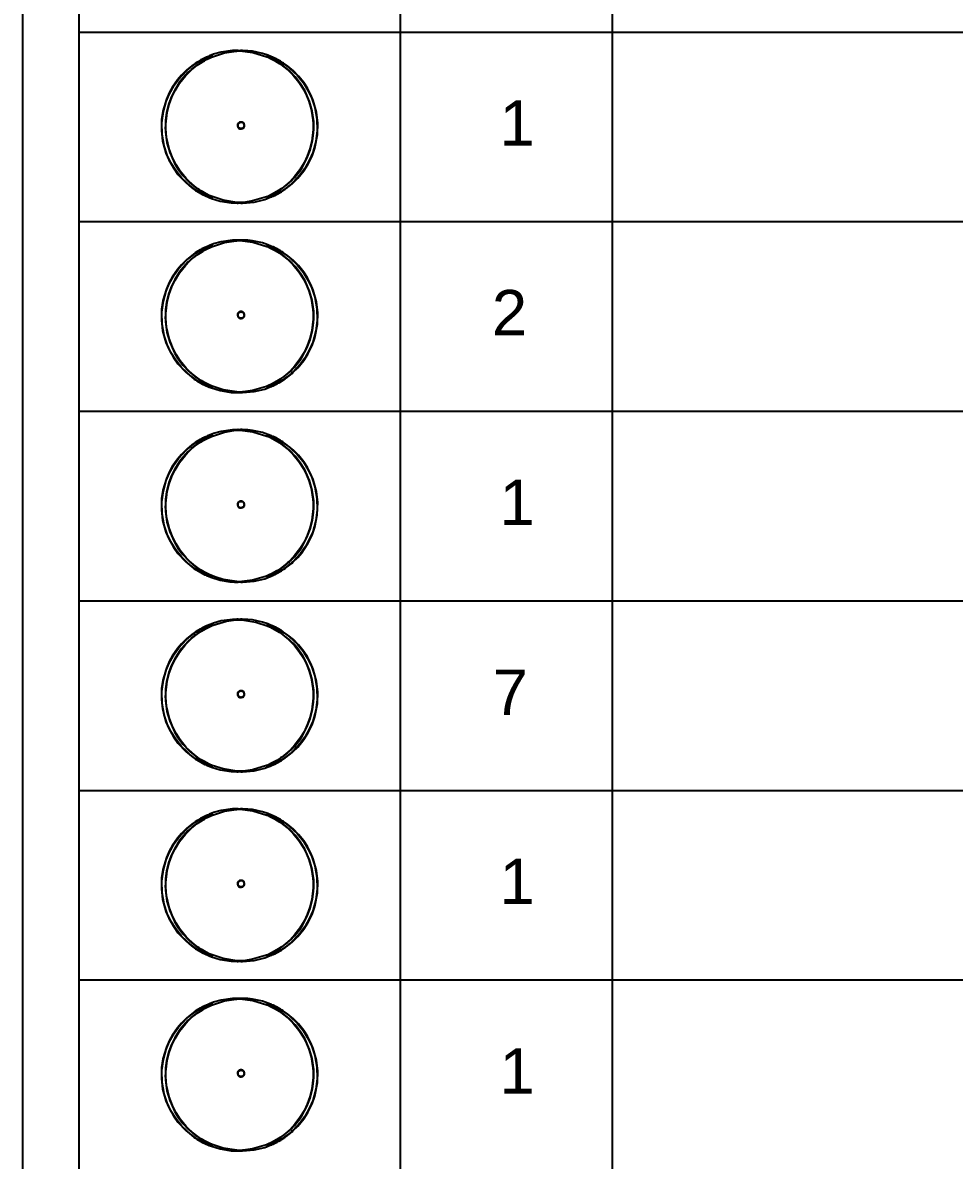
# Model space of a CAD drawing. Header units: millimetres. Extents: x 0 to 135, y -17 to 120.
# Drawn here: x 0 to 7.56, y 34.31 to 43.53 of the extents above; entities that cross this region are included whole.
import ezdxf

# ---------------------------------------------------------------- set-up
doc = ezdxf.new("R2010")
doc.units = ezdxf.units.MM
doc.layers.add('Plan View', color=7, linetype='Continuous')
doc.layers.add('Plant Legend', color=7, linetype='Continuous')
picture_1 = doc.add_image_def('image1.jpg', size_in_pixel=(8192, 8192))

# ---------------------------------------------------------------- blocks, each defined once
blk = doc.blocks.new('1')
at = {"flags": 1}
for tag in ['Export Name', 'Export Layer']:
    blk.add_attdef(tag, (0, 0), '', height=0.0254, dxfattribs=at)
at = {"layer": 'Plan View'}
image = blk.add_image(picture_1, insert=(0, 0), size_in_units=(120, 120), dxfattribs=dict(at, fade=50))
image.dxf.flags = 7
blk = doc.blocks.new('422')
at = {"layer": 'Plant Legend'}
for points in [[(0.4583, 119.2984), (21.053, 119.2984), (21.053, 6.5593), (0.4583, 6.5593)], [(1.7394, 42.0727), (1.7485, 42.0728), (1.7578, 42.0747), (1.7632, 42.0747), (1.7725, 42.0726), (1.7819, 42.0727), (1.8782, 42.0808), (1.9624, 42.1011), (1.9825, 42.1088), (2.0066, 42.119), (2.0189, 42.1235), (2.028, 42.1279), (2.0308, 42.1289), (2.044, 42.1344), (2.0644, 42.1449), (2.0748, 42.151), (2.0762, 42.1516), (2.0925, 42.1609), (2.0975, 42.1645), (2.1176, 42.177), (2.1243, 42.1817), (2.1297, 42.185), (2.1376, 42.191), (2.1844, 42.2282), (2.1911, 42.2349), (2.2303, 42.2733), (2.2795, 42.3335), (2.3128, 42.3857), (2.3463, 42.4538), (2.369, 42.5181), (2.3903, 42.6277), (2.3929, 42.7213), (2.3823, 42.8082), (2.3556, 42.9046), (2.3369, 42.95), (2.3088, 43.0036), (2.2794, 43.049), (2.2363, 43.1024), (2.1951, 43.1443), (2.151, 43.1814), (2.1162, 43.206), (2.1095, 43.2109), (2.0987, 43.2174), (2.0908, 43.222), (2.0855, 43.2255), (2.0587, 43.2402), (2.0547, 43.2421), (2.0373, 43.251), (2.0306, 43.2536), (2.0253, 43.2554), (2.0186, 43.2589), (1.9865, 43.2716), (1.9451, 43.2865), (1.8621, 43.3041), (1.8247, 43.308), (1.7819, 43.3088), (1.7766, 43.3098), (1.7699, 43.3097), (1.7605, 43.3077), (1.7538, 43.3077), (1.7445, 43.3098), (1.7351, 43.3096), (1.7017, 43.3086), (1.6094, 43.2958), (1.5479, 43.2789), (1.5154, 43.2656), (1.5144, 43.265), (1.4983, 43.2589), (1.4917, 43.2555), (1.4524, 43.2375), (1.4449, 43.2328), (1.4206, 43.2188), (1.3994, 43.2053), (1.3713, 43.1854), (1.3312, 43.1528), (1.3259, 43.1474), (1.2868, 43.1091), (1.2547, 43.0717), (1.2122, 43.0102), (1.1904, 42.9714), (1.1651, 42.9139), (1.1368, 42.8189), (1.1265, 42.7507), (1.1242, 42.6598), (1.1347, 42.5742), (1.1614, 42.4778), (1.1841, 42.4243), (1.2216, 42.3572), (1.259, 42.3052), (1.3219, 42.2381), (1.3676, 42.1997), (1.3915, 42.1823), (1.4021, 42.1753), (1.4115, 42.1689), (1.4583, 42.1421), (1.477, 42.1327), (1.4863, 42.1288), (1.4917, 42.127), (1.4944, 42.1257), (1.4957, 42.1248), (1.5118, 42.118), (1.5305, 42.1107), (1.6, 42.0885), (1.6896, 42.0744), (1.7351, 42.0735)], [(1.5278, 42.1164), (1.5091, 42.1226), (1.4917, 42.1294), (1.4716, 42.1398), (1.4609, 42.1442), (1.4502, 42.1503), (1.4235, 42.1656), (1.3981, 42.1816), (1.3553, 42.2135), (1.3298, 42.2358), (1.2882, 42.2773), (1.241, 42.3361), (1.2022, 42.399), (1.1726, 42.4618), (1.1483, 42.5354), (1.1316, 42.6277), (1.1291, 42.724), (1.1409, 42.8149), (1.1634, 42.8965), (1.1874, 42.954), (1.23, 43.0302), (1.2633, 43.0757), (1.3285, 43.146), (1.3486, 43.1631), (1.3847, 43.1911), (1.4021, 43.2033), (1.4369, 43.2247), (1.4436, 43.2282), (1.4917, 43.2526), (1.4984, 43.2551), (1.5091, 43.2599), (1.5158, 43.2622), (1.5305, 43.2665), (1.5332, 43.2665), (1.5345, 43.2661), (1.5352, 43.2656), (1.5345, 43.2641), (1.5332, 43.2626), (1.5158, 43.253), (1.4777, 43.2335), (1.4528, 43.2188), (1.4395, 43.2102), (1.3967, 43.18), (1.37, 43.1583), (1.366, 43.1542), (1.3566, 43.1465), (1.3513, 43.141), (1.3419, 43.1331), (1.2831, 43.0663), (1.2683, 43.0463), (1.2323, 42.9887), (1.2067, 42.9366), (1.1854, 42.8803), (1.1667, 42.8055), (1.1584, 42.7454), (1.1567, 42.7093), (1.1561, 42.6772), (1.157, 42.6665), (1.1574, 42.6491), (1.1698, 42.5608), (1.1923, 42.4819), (1.2309, 42.3961), (1.259, 42.3494), (1.2991, 42.296), (1.3433, 42.2479), (1.3554, 42.2372), (1.3981, 42.2009), (1.4262, 42.1809), (1.4329, 42.1767), (1.4463, 42.1676), (1.4704, 42.1529), (1.481, 42.1472), (1.5318, 42.1207), (1.5333, 42.1195), (1.5344, 42.1182), (1.5345, 42.1166), (1.5332, 42.1159), (1.5291, 42.1161)], [(1.7578, 42.0765), (1.7351, 42.0777), (1.6267, 42.0954), (1.5372, 42.1243), (1.5131, 42.1346), (1.4743, 42.1547), (1.4476, 42.1707), (1.4302, 42.1818), (1.4207, 42.189), (1.374, 42.2254), (1.3647, 42.2332), (1.3564, 42.2412), (1.3526, 42.2441), (1.3267, 42.2706), (1.2773, 42.3308), (1.2437, 42.3829), (1.2143, 42.4405), (1.1872, 42.5127), (1.167, 42.6036), (1.1607, 42.6745), (1.1608, 42.7133), (1.1716, 42.8069), (1.1876, 42.8711), (1.2089, 42.9299), (1.2355, 42.9847), (1.2716, 43.0436), (1.3196, 43.1038), (1.3526, 43.1379), (1.37, 43.1539), (1.3994, 43.1778), (1.4155, 43.19), (1.4409, 43.2075), (1.4623, 43.221), (1.4732, 43.2268), (1.489, 43.2356), (1.5305, 43.2555), (1.6375, 43.2894), (1.711, 43.3017), (1.7605, 43.3057), (1.8648, 43.2926), (1.9798, 43.258), (1.9892, 43.2544), (2.0039, 43.2476), (2.0427, 43.2276), (2.0841, 43.2023), (2.0922, 43.196), (2.143, 43.157), (2.1523, 43.1491), (2.1605, 43.1412), (2.1644, 43.1382), (2.1903, 43.1118), (2.2048, 43.0957), (2.2397, 43.0516), (2.2785, 42.9901), (2.3016, 42.9446), (2.3205, 42.8978), (2.3392, 42.835), (2.3538, 42.7467), (2.3556, 42.7158), (2.3562, 42.6691), (2.3454, 42.5755), (2.3295, 42.5113), (2.3081, 42.4525), (2.2816, 42.3977), (2.2482, 42.3428), (2.2081, 42.2907), (2.1654, 42.2452), (2.1548, 42.2358), (2.1496, 42.2305), (2.1176, 42.2046), (2.1002, 42.1914), (2.0907, 42.185), (2.0868, 42.1819), (2.06, 42.165), (2.0173, 42.1414), (1.9865, 42.1268), (1.9758, 42.1226), (1.8635, 42.0894), (1.806, 42.0806)], [(1.9825, 42.1163), (1.982, 42.1168), (1.9825, 42.1183), (1.9879, 42.1224), (1.9959, 42.1264), (2.0012, 42.1294), (2.0416, 42.1502), (2.0587, 42.1604), (2.0643, 42.1636), (2.0694, 42.167), (2.1176, 42.2), (2.1243, 42.2055), (2.147, 42.224), (2.151, 42.2281), (2.1577, 42.2332), (2.1671, 42.2425), (2.1738, 42.2479), (2.2032, 42.2789), (2.246, 42.3321), (2.266, 42.3616), (2.3051, 42.4338), (2.3316, 42.502), (2.3504, 42.5769), (2.3587, 42.6384), (2.3605, 42.6745), (2.3609, 42.7052), (2.3596, 42.7333), (2.3472, 42.8216), (2.3262, 42.8967), (2.2874, 42.9839), (2.254, 43.0385), (2.2098, 43.0957), (2.1722, 43.1359), (2.1629, 43.1439), (2.1575, 43.1492), (2.1508, 43.1546), (2.1029, 43.1934), (2.0748, 43.2122), (2.0466, 43.2295), (2.032, 43.2376), (1.9865, 43.2607), (1.9837, 43.2629), (1.9826, 43.2643), (1.9825, 43.2657), (1.9838, 43.2664), (1.9865, 43.2665), (1.9905, 43.2655), (2.0146, 43.257), (2.0253, 43.253), (2.028, 43.2515), (2.0388, 43.2455), (2.0534, 43.2394), (2.0641, 43.2335), (2.0721, 43.2291), (2.0761, 43.2268), (2.0908, 43.2185), (2.1189, 43.2008), (2.163, 43.1676), (2.2276, 43.1064), (2.2731, 43.0503), (2.3162, 42.9807), (2.3444, 42.9206), (2.3687, 42.847), (2.3854, 42.7547), (2.388, 42.6598), (2.3773, 42.5728), (2.3522, 42.4819), (2.3243, 42.4177), (2.2936, 42.3629), (2.287, 42.3522), (2.2538, 42.3067), (2.1885, 42.2363), (2.1826, 42.2318), (2.1764, 42.2258), (2.1323, 42.1912), (2.1069, 42.1737), (2.0962, 42.167), (2.0775, 42.1561), (2.0681, 42.1509), (2.024, 42.1292), (2.0052, 42.1213), (1.9879, 42.1161), (1.9852, 42.1158), (1.9838, 42.1159)], [(1.7665, 42.6745), (1.7732, 42.6745), (1.7839, 42.6772), (1.7886, 42.6803), (1.7926, 42.6838), (1.7958, 42.6879), (1.7982, 42.6932), (1.7994, 42.6986), (1.7992, 42.7066), (1.7972, 42.7133), (1.795, 42.7173), (1.7926, 42.7202), (1.7885, 42.724), (1.7846, 42.7267), (1.7806, 42.7283), (1.7752, 42.7294), (1.7652, 42.7293), (1.7592, 42.7277), (1.7565, 42.7266), (1.7485, 42.7206), (1.7458, 42.7172), (1.7431, 42.7119), (1.7418, 42.7066), (1.7415, 42.6999), (1.7423, 42.6945), (1.7432, 42.6919), (1.7445, 42.689), (1.7471, 42.6851), (1.7511, 42.6811), (1.7566, 42.6772), (1.7605, 42.6756), (1.7645, 42.6746)], [(1.7645, 42.677), (1.7592, 42.6794), (1.7538, 42.6831), (1.751, 42.6865), (1.7478, 42.6932), (1.7466, 42.6986), (1.7466, 42.7052), (1.7478, 42.7106), (1.7502, 42.7159), (1.7529, 42.72), (1.7565, 42.7232), (1.7618, 42.7262), (1.7645, 42.7273), (1.7739, 42.7278), (1.7766, 42.7272), (1.7792, 42.726), (1.7864, 42.7213), (1.7889, 42.7186), (1.7922, 42.7133), (1.794, 42.7079), (1.7946, 42.7012), (1.7935, 42.6945), (1.7921, 42.6905), (1.7886, 42.6846), (1.7859, 42.682), (1.7792, 42.6776), (1.7776, 42.6772), (1.7766, 42.6767), (1.7699, 42.676), (1.7659, 42.6765)], [(1.7394, 40.5352), (1.7485, 40.5353), (1.7578, 40.5372), (1.7632, 40.5372), (1.7725, 40.5351), (1.7819, 40.5352), (1.8782, 40.5433), (1.9624, 40.5636), (1.9825, 40.5714), (2.0066, 40.5815), (2.0189, 40.586), (2.028, 40.5904), (2.0308, 40.5914), (2.044, 40.5969), (2.0644, 40.6074), (2.0748, 40.6135), (2.0762, 40.6141), (2.0925, 40.6235), (2.0975, 40.627), (2.1176, 40.6395), (2.1243, 40.6442), (2.1297, 40.6475), (2.1376, 40.6535), (2.1844, 40.6907), (2.1911, 40.6974), (2.2303, 40.7358), (2.2795, 40.796), (2.3128, 40.8482), (2.3463, 40.9163), (2.369, 40.9806), (2.3903, 41.0902), (2.3929, 41.1838), (2.3823, 41.2707), (2.3556, 41.3671), (2.3369, 41.4125), (2.3088, 41.4661), (2.2794, 41.5115), (2.2363, 41.5649), (2.1951, 41.6068), (2.151, 41.6439), (2.1162, 41.6685), (2.1095, 41.6734), (2.0987, 41.6799), (2.0908, 41.6845), (2.0855, 41.688), (2.0587, 41.7027), (2.0547, 41.7046), (2.0373, 41.7135), (2.0306, 41.7161), (2.0253, 41.7179), (2.0186, 41.7214), (1.9865, 41.7341), (1.9451, 41.749), (1.8621, 41.7666), (1.8247, 41.7705), (1.7819, 41.7713), (1.7766, 41.7723), (1.7699, 41.7722), (1.7605, 41.7702), (1.7538, 41.7702), (1.7445, 41.7723), (1.7351, 41.7721), (1.7017, 41.7711), (1.6094, 41.7583), (1.5479, 41.7414), (1.5154, 41.7281), (1.5144, 41.7275), (1.4983, 41.7214), (1.4917, 41.718), (1.4524, 41.7), (1.4449, 41.6953), (1.4206, 41.6813), (1.3994, 41.6678), (1.3713, 41.6479), (1.3312, 41.6153), (1.3259, 41.6099), (1.2868, 41.5716), (1.2547, 41.5342), (1.2122, 41.4727), (1.1904, 41.4339), (1.1651, 41.3764), (1.1368, 41.2814), (1.1265, 41.2132), (1.1242, 41.1223), (1.1347, 41.0367), (1.1614, 40.9403), (1.1841, 40.8867), (1.2216, 40.8197), (1.259, 40.7677), (1.3219, 40.7006), (1.3676, 40.6622), (1.3915, 40.6448), (1.4021, 40.6378), (1.4115, 40.6314), (1.4583, 40.6046), (1.477, 40.5952), (1.4863, 40.5913), (1.4917, 40.5895), (1.4944, 40.5882), (1.4957, 40.5873), (1.5118, 40.5805), (1.5305, 40.5732), (1.6, 40.551), (1.6896, 40.5369), (1.7351, 40.536)], [(1.5278, 40.5789), (1.5091, 40.5851), (1.4917, 40.5919), (1.4716, 40.6023), (1.4609, 40.6067), (1.4502, 40.6128), (1.4235, 40.6281), (1.3981, 40.6441), (1.3553, 40.676), (1.3298, 40.6983), (1.2882, 40.7398), (1.241, 40.7986), (1.2022, 40.8615), (1.1726, 40.9244), (1.1483, 40.9979), (1.1316, 41.0902), (1.1291, 41.1865), (1.1409, 41.2774), (1.1634, 41.359), (1.1874, 41.4165), (1.23, 41.4927), (1.2633, 41.5382), (1.3285, 41.6085), (1.3486, 41.6256), (1.3847, 41.6536), (1.4021, 41.6658), (1.4369, 41.6872), (1.4436, 41.6907), (1.4917, 41.7151), (1.4984, 41.7176), (1.5091, 41.7224), (1.5158, 41.7247), (1.5305, 41.729), (1.5332, 41.729), (1.5345, 41.7286), (1.5352, 41.7281), (1.5345, 41.7266), (1.5332, 41.7251), (1.5158, 41.7155), (1.4777, 41.696), (1.4528, 41.6813), (1.4395, 41.6727), (1.3967, 41.6425), (1.37, 41.6208), (1.366, 41.6167), (1.3566, 41.609), (1.3513, 41.6035), (1.3419, 41.5956), (1.2831, 41.5288), (1.2683, 41.5088), (1.2323, 41.4512), (1.2067, 41.3991), (1.1854, 41.3428), (1.1667, 41.268), (1.1584, 41.2079), (1.1567, 41.1718), (1.1561, 41.1397), (1.157, 41.129), (1.1574, 41.1116), (1.1698, 41.0233), (1.1923, 40.9444), (1.2309, 40.8586), (1.259, 40.8119), (1.2991, 40.7585), (1.3433, 40.7104), (1.3554, 40.6997), (1.3981, 40.6634), (1.4262, 40.6434), (1.4329, 40.6392), (1.4463, 40.6301), (1.4704, 40.6154), (1.481, 40.6097), (1.5318, 40.5832), (1.5333, 40.582), (1.5344, 40.5807), (1.5345, 40.5792), (1.5332, 40.5784), (1.5291, 40.5786)], [(1.7578, 40.539), (1.7351, 40.5402), (1.6267, 40.5579), (1.5372, 40.5868), (1.5131, 40.5971), (1.4743, 40.6172), (1.4476, 40.6332), (1.4302, 40.6443), (1.4207, 40.6515), (1.374, 40.6879), (1.3647, 40.6957), (1.3564, 40.7037), (1.3526, 40.7066), (1.3267, 40.7331), (1.2773, 40.7933), (1.2437, 40.8454), (1.2143, 40.903), (1.1872, 40.9752), (1.167, 41.0661), (1.1607, 41.137), (1.1608, 41.1758), (1.1716, 41.2694), (1.1876, 41.3336), (1.2089, 41.3924), (1.2355, 41.4473), (1.2716, 41.5061), (1.3196, 41.5663), (1.3526, 41.6004), (1.37, 41.6164), (1.3994, 41.6403), (1.4155, 41.6525), (1.4409, 41.67), (1.4623, 41.6835), (1.4732, 41.6893), (1.489, 41.6981), (1.5305, 41.718), (1.6375, 41.7519), (1.711, 41.7642), (1.7605, 41.7682), (1.8648, 41.7551), (1.9798, 41.7205), (1.9892, 41.7169), (2.0039, 41.7101), (2.0427, 41.6901), (2.0841, 41.6648), (2.0922, 41.6586), (2.143, 41.6195), (2.1523, 41.6116), (2.1605, 41.6037), (2.1644, 41.6007), (2.1903, 41.5743), (2.2048, 41.5583), (2.2397, 41.5141), (2.2785, 41.4526), (2.3016, 41.4071), (2.3205, 41.3603), (2.3392, 41.2975), (2.3538, 41.2092), (2.3556, 41.1783), (2.3562, 41.1316), (2.3454, 41.038), (2.3295, 40.9738), (2.3081, 40.915), (2.2816, 40.8602), (2.2482, 40.8053), (2.2081, 40.7532), (2.1654, 40.7077), (2.1548, 40.6983), (2.1496, 40.693), (2.1176, 40.6671), (2.1002, 40.6539), (2.0907, 40.6475), (2.0868, 40.6444), (2.06, 40.6275), (2.0173, 40.6039), (1.9865, 40.5893), (1.9758, 40.5851), (1.8635, 40.5519), (1.806, 40.5431)], [(1.9825, 40.5788), (1.982, 40.5793), (1.9825, 40.5808), (1.9879, 40.5849), (1.9959, 40.5889), (2.0012, 40.5919), (2.0416, 40.6128), (2.0587, 40.6229), (2.0643, 40.6261), (2.0694, 40.6295), (2.1176, 40.6625), (2.1243, 40.668), (2.147, 40.6865), (2.151, 40.6906), (2.1577, 40.6957), (2.1671, 40.705), (2.1738, 40.7104), (2.2032, 40.7414), (2.246, 40.7946), (2.266, 40.8241), (2.3051, 40.8963), (2.3316, 40.9645), (2.3504, 41.0394), (2.3587, 41.1009), (2.3605, 41.137), (2.3609, 41.1677), (2.3596, 41.1958), (2.3472, 41.2841), (2.3262, 41.3592), (2.2874, 41.4464), (2.254, 41.501), (2.2098, 41.5583), (2.1722, 41.5984), (2.1629, 41.6064), (2.1575, 41.6117), (2.1508, 41.6171), (2.1029, 41.6559), (2.0748, 41.6747), (2.0466, 41.692), (2.032, 41.7001), (1.9865, 41.7232), (1.9837, 41.7254), (1.9826, 41.7268), (1.9825, 41.7282), (1.9838, 41.7289), (1.9865, 41.729), (1.9905, 41.728), (2.0146, 41.7195), (2.0253, 41.7155), (2.028, 41.7141), (2.0388, 41.708), (2.0534, 41.7019), (2.0641, 41.696), (2.0721, 41.6916), (2.0761, 41.6893), (2.0908, 41.681), (2.1189, 41.6633), (2.163, 41.6301), (2.2276, 41.5689), (2.2731, 41.5128), (2.3162, 41.4432), (2.3444, 41.3831), (2.3687, 41.3095), (2.3854, 41.2172), (2.388, 41.1223), (2.3773, 41.0354), (2.3522, 40.9444), (2.3243, 40.8802), (2.2936, 40.8254), (2.287, 40.8147), (2.2538, 40.7692), (2.1885, 40.6988), (2.1826, 40.6943), (2.1764, 40.6883), (2.1323, 40.6537), (2.1069, 40.6362), (2.0962, 40.6295), (2.0775, 40.6186), (2.0681, 40.6134), (2.024, 40.5917), (2.0052, 40.5839), (1.9879, 40.5786), (1.9852, 40.5783), (1.9838, 40.5784)], [(1.7665, 41.137), (1.7732, 41.137), (1.7839, 41.1397), (1.7886, 41.1428), (1.7926, 41.1463), (1.7958, 41.1504), (1.7982, 41.1557), (1.7994, 41.1611), (1.7992, 41.1691), (1.7972, 41.1758), (1.795, 41.1798), (1.7926, 41.1827), (1.7885, 41.1865), (1.7846, 41.1892), (1.7806, 41.1908), (1.7752, 41.1919), (1.7652, 41.1918), (1.7592, 41.1902), (1.7565, 41.1891), (1.7485, 41.1831), (1.7458, 41.1797), (1.7431, 41.1744), (1.7418, 41.1691), (1.7415, 41.1624), (1.7423, 41.157), (1.7432, 41.1544), (1.7445, 41.1515), (1.7471, 41.1476), (1.7511, 41.1436), (1.7566, 41.1397), (1.7605, 41.1381), (1.7645, 41.1371)], [(1.7645, 41.1395), (1.7592, 41.1419), (1.7538, 41.1456), (1.751, 41.149), (1.7478, 41.1557), (1.7466, 41.1611), (1.7466, 41.1677), (1.7478, 41.1731), (1.7502, 41.1784), (1.7529, 41.1825), (1.7565, 41.1857), (1.7618, 41.1887), (1.7645, 41.1898), (1.7739, 41.1903), (1.7766, 41.1897), (1.7792, 41.1885), (1.7864, 41.1838), (1.7889, 41.1811), (1.7922, 41.1758), (1.794, 41.1704), (1.7946, 41.1637), (1.7935, 41.157), (1.7921, 41.153), (1.7886, 41.1471), (1.7859, 41.1445), (1.7792, 41.1401), (1.7776, 41.1397), (1.7766, 41.1392), (1.7699, 41.1385), (1.7659, 41.139)], [(1.7394, 38.9977), (1.7485, 38.9978), (1.7578, 38.9997), (1.7632, 38.9996), (1.7725, 38.9976), (1.7819, 38.9977), (1.8782, 39.0058), (1.9624, 39.0261), (1.9825, 39.0339), (2.0066, 39.044), (2.0083, 39.0445), (2.0189, 39.0485), (2.028, 39.0529), (2.0308, 39.0539), (2.044, 39.0594), (2.0644, 39.0699), (2.0925, 39.086), (2.0975, 39.0895), (2.1176, 39.102), (2.1243, 39.1067), (2.1297, 39.11), (2.1376, 39.116), (2.1844, 39.1532), (2.1911, 39.1599), (2.2303, 39.1983), (2.2634, 39.2371), (2.3128, 39.3107), (2.3463, 39.3788), (2.369, 39.4431), (2.3892, 39.5433), (2.3929, 39.6463), (2.3823, 39.7332), (2.3556, 39.8296), (2.3315, 39.8858), (2.3088, 39.9286), (2.2794, 39.974), (2.2363, 40.0274), (2.1951, 40.0693), (2.135, 40.1184), (2.1162, 40.131), (2.1095, 40.1359), (2.0987, 40.1424), (2.0908, 40.147), (2.0855, 40.1505), (2.0587, 40.1652), (2.0547, 40.1671), (2.0373, 40.176), (2.0306, 40.1786), (2.0253, 40.1804), (2.0186, 40.1839), (1.9865, 40.1966), (1.9451, 40.2115), (1.8621, 40.2291), (1.8247, 40.233), (1.7819, 40.2338), (1.7766, 40.2348), (1.7699, 40.2347), (1.7605, 40.2327), (1.7538, 40.2327), (1.7445, 40.2348), (1.7351, 40.2346), (1.7017, 40.2336), (1.6094, 40.2208), (1.5479, 40.2039), (1.5154, 40.1906), (1.5144, 40.19), (1.4983, 40.1839), (1.4917, 40.1805), (1.4524, 40.1625), (1.4449, 40.1578), (1.4206, 40.1438), (1.3994, 40.1303), (1.3713, 40.1104), (1.3312, 40.0778), (1.3259, 40.0724), (1.2868, 40.0341), (1.2547, 39.9967), (1.2122, 39.9352), (1.1904, 39.8964), (1.1651, 39.8389), (1.1368, 39.7439), (1.1265, 39.6757), (1.1242, 39.5848), (1.1347, 39.4992), (1.1614, 39.4028), (1.1841, 39.3493), (1.2216, 39.2822), (1.259, 39.2302), (1.3219, 39.1631), (1.3874, 39.11), (1.4021, 39.1003), (1.4115, 39.0939), (1.4583, 39.0671), (1.477, 39.0577), (1.4863, 39.0538), (1.4917, 39.052), (1.4984, 39.0485), (1.5332, 39.0345), (1.6, 39.0135), (1.6789, 39.0005), (1.7164, 38.9983), (1.7351, 38.9985)], [(1.7578, 39.0015), (1.7351, 39.0027), (1.6267, 39.0204), (1.5653, 39.0393), (1.5184, 39.057), (1.4917, 39.0703), (1.4902, 39.0712), (1.4743, 39.0797), (1.4476, 39.0957), (1.4275, 39.109), (1.4207, 39.114), (1.3885, 39.1381), (1.366, 39.157), (1.3564, 39.1662), (1.3526, 39.1691), (1.3267, 39.1956), (1.2773, 39.2558), (1.2437, 39.3079), (1.2143, 39.3655), (1.1872, 39.4377), (1.167, 39.5286), (1.1607, 39.5995), (1.1608, 39.6383), (1.1716, 39.7319), (1.1876, 39.7961), (1.2089, 39.8549), (1.2355, 39.9098), (1.2716, 39.9686), (1.3196, 40.0288), (1.3526, 40.0629), (1.37, 40.0789), (1.3994, 40.1028), (1.4155, 40.115), (1.4409, 40.1325), (1.4623, 40.146), (1.4732, 40.1518), (1.489, 40.1606), (1.5305, 40.1805), (1.6375, 40.2144), (1.711, 40.2267), (1.7605, 40.2307), (1.8648, 40.2176), (1.9798, 40.183), (1.9892, 40.1794), (2.0039, 40.1726), (2.0427, 40.1526), (2.0841, 40.1273), (2.0922, 40.1211), (2.143, 40.082), (2.1523, 40.0741), (2.1605, 40.0662), (2.1644, 40.0632), (2.1903, 40.0368), (2.2048, 40.0208), (2.2397, 39.9766), (2.2785, 39.9151), (2.3016, 39.8696), (2.3205, 39.8228), (2.3392, 39.76), (2.3538, 39.6717), (2.3556, 39.6408), (2.3562, 39.5941), (2.3454, 39.5005), (2.3295, 39.4363), (2.3081, 39.3775), (2.2816, 39.3227), (2.2482, 39.2678), (2.2081, 39.2157), (2.1654, 39.1702), (2.1561, 39.1622), (2.1496, 39.1555), (2.1443, 39.1515), (2.1176, 39.1296), (2.1002, 39.1164), (2.0907, 39.11), (2.0654, 39.0931), (2.06, 39.09), (2.0173, 39.0664), (1.9985, 39.057), (1.9758, 39.0476), (1.8635, 39.0145), (1.7779, 39.0027)], [(1.5278, 39.0415), (1.5091, 39.0476), (1.4917, 39.0544), (1.469, 39.0659), (1.4609, 39.0692), (1.4502, 39.0753), (1.4382, 39.082), (1.3981, 39.1066), (1.3553, 39.1385), (1.3298, 39.1608), (1.2883, 39.2023), (1.241, 39.2611), (1.2022, 39.324), (1.1726, 39.3869), (1.1483, 39.4604), (1.1316, 39.5527), (1.1291, 39.649), (1.1409, 39.7399), (1.1634, 39.8215), (1.1874, 39.879), (1.23, 39.9552), (1.2633, 40.0007), (1.3285, 40.071), (1.3486, 40.0881), (1.3847, 40.1161), (1.4021, 40.1283), (1.4369, 40.1497), (1.4436, 40.1532), (1.4917, 40.1776), (1.4984, 40.1801), (1.5091, 40.1849), (1.5158, 40.1873), (1.5305, 40.1915), (1.5332, 40.1915), (1.5345, 40.1911), (1.5352, 40.1906), (1.5345, 40.1891), (1.5332, 40.1876), (1.5158, 40.178), (1.4777, 40.1585), (1.4528, 40.1438), (1.4395, 40.1352), (1.3967, 40.105), (1.37, 40.0833), (1.366, 40.0792), (1.3566, 40.0715), (1.3513, 40.066), (1.3419, 40.0581), (1.2831, 39.9913), (1.2683, 39.9713), (1.2323, 39.9137), (1.2067, 39.8616), (1.1854, 39.8053), (1.1667, 39.7305), (1.1584, 39.6704), (1.1567, 39.6343), (1.1561, 39.6022), (1.157, 39.5915), (1.1574, 39.5741), (1.1698, 39.4858), (1.1923, 39.4069), (1.2309, 39.3211), (1.259, 39.2744), (1.2991, 39.221), (1.3433, 39.1729), (1.3554, 39.1622), (1.3981, 39.1259), (1.4222, 39.1084), (1.4329, 39.1017), (1.4463, 39.0926), (1.4516, 39.0895), (1.4704, 39.0779), (1.481, 39.0722), (1.5318, 39.0457), (1.5333, 39.0445), (1.5344, 39.0432), (1.5343, 39.0418), (1.5332, 39.0409), (1.5291, 39.0411)], [(1.9825, 39.0413), (1.982, 39.0418), (1.9825, 39.0433), (1.9879, 39.0474), (2.0012, 39.0544), (2.0416, 39.0753), (2.0587, 39.0854), (2.0643, 39.0886), (2.0694, 39.092), (2.0748, 39.0953), (2.1189, 39.1261), (2.1243, 39.1305), (2.147, 39.149), (2.151, 39.1531), (2.1577, 39.1582), (2.1671, 39.1675), (2.1738, 39.1729), (2.2032, 39.2039), (2.246, 39.2571), (2.266, 39.2866), (2.3051, 39.3588), (2.3316, 39.427), (2.3504, 39.5019), (2.3587, 39.5634), (2.3605, 39.5995), (2.3609, 39.6302), (2.3596, 39.6583), (2.3475, 39.7453), (2.3262, 39.8217), (2.2874, 39.9089), (2.254, 39.9635), (2.2098, 40.0208), (2.1722, 40.0609), (2.1629, 40.0689), (2.1575, 40.0742), (2.1508, 40.0796), (2.1029, 40.1184), (2.0748, 40.1372), (2.0466, 40.1545), (2.032, 40.1626), (1.9865, 40.1857), (1.9837, 40.1879), (1.9826, 40.1893), (1.9825, 40.1907), (1.9838, 40.1914), (1.9865, 40.1915), (1.9905, 40.1905), (2.0146, 40.182), (2.0253, 40.178), (2.028, 40.1766), (2.0388, 40.1705), (2.0534, 40.1644), (2.0641, 40.1585), (2.0721, 40.1541), (2.0761, 40.1518), (2.0908, 40.1435), (2.1216, 40.1237), (2.163, 40.0926), (2.2276, 40.0315), (2.2731, 39.9753), (2.3162, 39.9057), (2.3444, 39.8456), (2.3687, 39.772), (2.3854, 39.6797), (2.388, 39.5848), (2.3773, 39.4979), (2.3522, 39.4069), (2.3243, 39.3427), (2.2936, 39.2879), (2.2859, 39.2759), (2.2538, 39.2317), (2.1885, 39.1613), (2.1826, 39.1568), (2.1764, 39.1508), (2.1323, 39.1162), (2.1069, 39.0987), (2.0801, 39.0826), (2.0681, 39.0759), (2.024, 39.0542), (2.0052, 39.0464), (1.9879, 39.0411), (1.9852, 39.0408), (1.9838, 39.0409)], [(1.7665, 39.5995), (1.7732, 39.5995), (1.7839, 39.6022), (1.7886, 39.6053), (1.7926, 39.6089), (1.7958, 39.6129), (1.7982, 39.6182), (1.7994, 39.6236), (1.7992, 39.6316), (1.7972, 39.6383), (1.795, 39.6423), (1.7926, 39.6452), (1.7885, 39.649), (1.7846, 39.6517), (1.7806, 39.6533), (1.7752, 39.6544), (1.7652, 39.6543), (1.7592, 39.6527), (1.7565, 39.6516), (1.7485, 39.6456), (1.7458, 39.6422), (1.7431, 39.6369), (1.7418, 39.6316), (1.7415, 39.6249), (1.7423, 39.6195), (1.7432, 39.6169), (1.7445, 39.6141), (1.7471, 39.6101), (1.7511, 39.6061), (1.7566, 39.6022), (1.7605, 39.6006), (1.7632, 39.5999)], [(1.7645, 39.602), (1.7592, 39.6044), (1.7538, 39.6081), (1.751, 39.6115), (1.7478, 39.6182), (1.7466, 39.6236), (1.7466, 39.6302), (1.7478, 39.6356), (1.7502, 39.6409), (1.7529, 39.645), (1.7565, 39.6482), (1.7618, 39.6512), (1.7645, 39.6523), (1.7685, 39.6529), (1.7752, 39.6526), (1.7766, 39.6522), (1.7792, 39.651), (1.7864, 39.6463), (1.7889, 39.6436), (1.7922, 39.6383), (1.794, 39.6329), (1.7946, 39.6262), (1.7935, 39.6195), (1.7921, 39.6155), (1.7886, 39.6096), (1.7859, 39.607), (1.7792, 39.6026), (1.7776, 39.6022), (1.7766, 39.6017), (1.7712, 39.6011), (1.7672, 39.6012), (1.7659, 39.6015)], [(1.7394, 37.4602), (1.7485, 37.4603), (1.7578, 37.4622), (1.7632, 37.4622), (1.7725, 37.4601), (1.7819, 37.4602), (1.8782, 37.4683), (1.9624, 37.4886), (1.9825, 37.4964), (2.0066, 37.5065), (2.0189, 37.511), (2.028, 37.5154), (2.0308, 37.5164), (2.044, 37.5219), (2.0644, 37.5324), (2.0925, 37.5485), (2.0975, 37.552), (2.1176, 37.5645), (2.1243, 37.5692), (2.1297, 37.5725), (2.1376, 37.5785), (2.1844, 37.6157), (2.1911, 37.6224), (2.2303, 37.6608), (2.2795, 37.721), (2.3128, 37.7732), (2.3463, 37.8413), (2.369, 37.9056), (2.3903, 38.0152), (2.3929, 38.1088), (2.3823, 38.1957), (2.3556, 38.2921), (2.3369, 38.3375), (2.3088, 38.3911), (2.2794, 38.4365), (2.2363, 38.4899), (2.1951, 38.5318), (2.151, 38.5689), (2.1162, 38.5935), (2.1095, 38.5984), (2.0987, 38.605), (2.0908, 38.6095), (2.0855, 38.613), (2.0587, 38.6277), (2.0547, 38.6296), (2.0373, 38.6385), (2.0306, 38.6411), (2.0253, 38.6429), (2.0091, 38.6504), (1.9865, 38.6591), (1.9451, 38.674), (1.8621, 38.6916), (1.8247, 38.6955), (1.7819, 38.6963), (1.7766, 38.6973), (1.7699, 38.6972), (1.7605, 38.6953), (1.7538, 38.6952), (1.7445, 38.6973), (1.7351, 38.6971), (1.7017, 38.6961), (1.6094, 38.6833), (1.5479, 38.6664), (1.5154, 38.6531), (1.5104, 38.6508), (1.5089, 38.6504), (1.5077, 38.6498), (1.4983, 38.6464), (1.4917, 38.643), (1.4524, 38.625), (1.4449, 38.6203), (1.4206, 38.6063), (1.3994, 38.5928), (1.3713, 38.5729), (1.3293, 38.5381), (1.3259, 38.5349), (1.2868, 38.4966), (1.2547, 38.4592), (1.2122, 38.3977), (1.1904, 38.3589), (1.1651, 38.3014), (1.136, 38.2023), (1.1265, 38.1382), (1.1242, 38.0473), (1.1333, 37.9696), (1.1614, 37.8653), (1.1841, 37.8118), (1.2216, 37.7447), (1.259, 37.6927), (1.3219, 37.6256), (1.3676, 37.5872), (1.3915, 37.5699), (1.4021, 37.5628), (1.4115, 37.5564), (1.4583, 37.5296), (1.477, 37.5202), (1.4863, 37.5163), (1.4917, 37.5145), (1.4944, 37.5132), (1.4957, 37.5123), (1.5118, 37.5055), (1.5305, 37.4982), (1.6, 37.476), (1.6896, 37.4619), (1.7351, 37.461)], [(1.5278, 37.5039), (1.5091, 37.5101), (1.4917, 37.5169), (1.4716, 37.5273), (1.4609, 37.5317), (1.4502, 37.5378), (1.4235, 37.5531), (1.3981, 37.5691), (1.3553, 37.601), (1.3298, 37.6233), (1.2882, 37.6648), (1.241, 37.7236), (1.2022, 37.7865), (1.1726, 37.8494), (1.1483, 37.9229), (1.1316, 38.0152), (1.1291, 38.1115), (1.1409, 38.2024), (1.1634, 38.284), (1.1874, 38.3415), (1.23, 38.4177), (1.2633, 38.4632), (1.3285, 38.5335), (1.374, 38.5707), (1.4101, 38.5961), (1.4369, 38.6123), (1.4436, 38.6157), (1.4917, 38.6401), (1.4984, 38.6426), (1.5118, 38.6485), (1.5305, 38.654), (1.5332, 38.654), (1.5345, 38.6536), (1.5352, 38.6531), (1.5345, 38.6516), (1.5332, 38.6501), (1.5265, 38.646), (1.4777, 38.621), (1.4528, 38.6063), (1.3981, 38.5686), (1.3927, 38.5643), (1.37, 38.5458), (1.366, 38.5417), (1.3566, 38.534), (1.3499, 38.5273), (1.3419, 38.5206), (1.2831, 38.4538), (1.2683, 38.4338), (1.2323, 38.3762), (1.2067, 38.3241), (1.1854, 38.2678), (1.1667, 38.1931), (1.1584, 38.1329), (1.1567, 38.0968), (1.1561, 38.0647), (1.157, 38.054), (1.1574, 38.0366), (1.1698, 37.9483), (1.1923, 37.8694), (1.2309, 37.7836), (1.259, 37.7369), (1.2991, 37.6835), (1.3433, 37.6354), (1.3554, 37.6247), (1.3981, 37.5885), (1.4262, 37.5684), (1.4329, 37.5642), (1.4463, 37.5551), (1.4704, 37.5404), (1.481, 37.5347), (1.5318, 37.5082), (1.5333, 37.507), (1.5344, 37.5057), (1.5345, 37.5042), (1.5332, 37.5034), (1.5291, 37.5036)], [(1.7578, 37.464), (1.7351, 37.4652), (1.6267, 37.4829), (1.5372, 37.5118), (1.5131, 37.5221), (1.4743, 37.5422), (1.4476, 37.5582), (1.4275, 37.5716), (1.4207, 37.5765), (1.374, 37.6129), (1.3647, 37.6207), (1.3564, 37.6287), (1.3526, 37.6316), (1.3267, 37.6581), (1.2773, 37.7183), (1.2437, 37.7705), (1.2143, 37.828), (1.1872, 37.9002), (1.167, 37.9911), (1.1607, 38.062), (1.1608, 38.1008), (1.1716, 38.1944), (1.1876, 38.2586), (1.2089, 38.3174), (1.2355, 38.3723), (1.2716, 38.4311), (1.3196, 38.4913), (1.3526, 38.5254), (1.37, 38.5414), (1.4155, 38.5775), (1.4489, 38.6001), (1.4623, 38.6084), (1.4944, 38.6259), (1.5305, 38.643), (1.5439, 38.648), (1.6535, 38.6804), (1.7097, 38.6891), (1.7592, 38.6932), (1.7779, 38.6922), (1.8902, 38.6744), (1.9825, 38.6445), (2.0012, 38.6365), (2.0052, 38.6343), (2.0427, 38.615), (2.0841, 38.5899), (2.0922, 38.5836), (2.143, 38.5445), (2.1523, 38.5366), (2.1605, 38.5287), (2.1644, 38.5257), (2.1913, 38.498), (2.2048, 38.4833), (2.2397, 38.4391), (2.2785, 38.3776), (2.3016, 38.3321), (2.3205, 38.2853), (2.3392, 38.2225), (2.3538, 38.1342), (2.3556, 38.1033), (2.3562, 38.0566), (2.3454, 37.963), (2.3295, 37.8988), (2.3081, 37.84), (2.2816, 37.7852), (2.2482, 37.7303), (2.2081, 37.6782), (2.1654, 37.6327), (2.1548, 37.6233), (2.1496, 37.618), (2.1176, 37.5921), (2.1002, 37.5789), (2.0907, 37.5725), (2.0868, 37.5694), (2.06, 37.5525), (2.0173, 37.5289), (1.9865, 37.5144), (1.9758, 37.5101), (1.8635, 37.477), (1.806, 37.4681)], [(1.9825, 37.5038), (1.982, 37.5043), (1.9825, 37.5058), (1.9879, 37.5099), (1.9959, 37.5139), (2.0012, 37.5169), (2.0416, 37.5378), (2.0587, 37.5479), (2.0643, 37.5511), (2.0694, 37.5545), (2.1176, 37.5875), (2.1243, 37.593), (2.147, 37.6115), (2.151, 37.6156), (2.1577, 37.6207), (2.1671, 37.63), (2.1738, 37.6354), (2.2032, 37.6664), (2.246, 37.7196), (2.266, 37.7491), (2.3051, 37.8213), (2.3316, 37.8895), (2.3504, 37.9644), (2.3587, 38.0259), (2.3605, 38.062), (2.3609, 38.0928), (2.3596, 38.1208), (2.3472, 38.2091), (2.3262, 38.2842), (2.2992, 38.3482), (2.2714, 38.3993), (2.2244, 38.4659), (2.2005, 38.494), (2.1722, 38.5234), (2.1629, 38.5314), (2.159, 38.5354), (2.1508, 38.5421), (2.0971, 38.5849), (2.0801, 38.5961), (2.0439, 38.6183), (2.032, 38.6251), (1.9865, 38.6482), (1.9837, 38.6504), (1.9826, 38.6518), (1.9825, 38.6532), (1.9838, 38.6539), (1.9852, 38.6541), (1.9879, 38.6538), (2.0079, 38.6471), (2.0253, 38.6405), (2.028, 38.6391), (2.0388, 38.633), (2.0534, 38.627), (2.0641, 38.621), (2.0721, 38.6166), (2.0761, 38.6143), (2.0908, 38.606), (2.1216, 38.5862), (2.163, 38.5551), (2.2276, 38.494), (2.2731, 38.4378), (2.3081, 38.383), (2.3444, 38.3081), (2.3687, 38.2345), (2.3854, 38.1422), (2.388, 38.0473), (2.3773, 37.9604), (2.3522, 37.8694), (2.3243, 37.8052), (2.2936, 37.7504), (2.287, 37.7397), (2.2538, 37.6942), (2.1885, 37.6238), (2.1826, 37.6193), (2.1764, 37.6133), (2.1323, 37.5787), (2.1069, 37.5612), (2.0962, 37.5545), (2.0775, 37.5436), (2.0681, 37.5384), (2.024, 37.5167), (2.0052, 37.5089), (1.9879, 37.5036), (1.9852, 37.5033), (1.9838, 37.5034)], [(1.7652, 38.062), (1.7732, 38.062), (1.7839, 38.0647), (1.7899, 38.0689), (1.7939, 38.0727), (1.7966, 38.0768), (1.7993, 38.0852), (1.7994, 38.0928), (1.7972, 38.1008), (1.795, 38.1048), (1.7926, 38.1077), (1.7885, 38.1115), (1.7846, 38.1142), (1.7806, 38.1158), (1.7752, 38.1169), (1.7655, 38.1168), (1.7645, 38.1164), (1.7592, 38.1152), (1.7565, 38.1141), (1.7485, 38.1081), (1.7458, 38.1047), (1.7431, 38.0994), (1.7418, 38.0941), (1.7415, 38.0874), (1.7427, 38.0807), (1.7445, 38.0765), (1.7471, 38.0726), (1.7511, 38.0686), (1.7566, 38.0647), (1.7605, 38.0631)], [(1.7645, 38.0645), (1.7592, 38.0669), (1.7538, 38.0706), (1.751, 38.074), (1.7478, 38.0807), (1.7466, 38.0861), (1.7466, 38.0928), (1.7478, 38.0981), (1.7502, 38.1035), (1.7529, 38.1075), (1.7565, 38.1107), (1.7618, 38.1138), (1.7645, 38.1148), (1.7739, 38.1153), (1.7766, 38.1147), (1.7792, 38.1135), (1.7864, 38.1088), (1.7889, 38.1061), (1.7922, 38.1008), (1.794, 38.0954), (1.7946, 38.0887), (1.7935, 38.0821), (1.7921, 38.078), (1.7886, 38.0721), (1.7859, 38.0695), (1.7792, 38.0651), (1.7776, 38.0647), (1.7766, 38.0642), (1.7699, 38.0636), (1.7659, 38.064)], [(1.7394, 35.9227), (1.7485, 35.9228), (1.7578, 35.9247), (1.7632, 35.9247), (1.7725, 35.9226), (1.7819, 35.9227), (1.8782, 35.9308), (1.9624, 35.9511), (1.9825, 35.9589), (2.0066, 35.969), (2.0189, 35.9735), (2.028, 35.9779), (2.0308, 35.9789), (2.044, 35.9844), (2.0644, 35.9949), (2.0748, 36.001), (2.0762, 36.0016), (2.0925, 36.011), (2.0975, 36.0145), (2.1176, 36.027), (2.1243, 36.0317), (2.1297, 36.035), (2.1376, 36.041), (2.1844, 36.0782), (2.1911, 36.0849), (2.2303, 36.1233), (2.2795, 36.1835), (2.3128, 36.2357), (2.3463, 36.3038), (2.369, 36.3681), (2.3903, 36.4777), (2.3929, 36.5713), (2.3823, 36.6582), (2.3556, 36.7546), (2.3369, 36.8), (2.3088, 36.8536), (2.2794, 36.899), (2.2363, 36.9524), (2.1951, 36.9943), (2.151, 37.0314), (2.1162, 37.056), (2.1095, 37.0609), (2.0987, 37.0675), (2.0908, 37.072), (2.0855, 37.0755), (2.0587, 37.0902), (2.0547, 37.0921), (2.0373, 37.101), (2.0306, 37.1036), (2.0253, 37.1054), (2.0186, 37.109), (1.9865, 37.1216), (1.9451, 37.1365), (1.8621, 37.1541), (1.8247, 37.158), (1.7819, 37.1588), (1.7766, 37.1598), (1.7699, 37.1597), (1.7605, 37.1577), (1.7538, 37.1577), (1.7445, 37.1598), (1.7351, 37.1596), (1.7017, 37.1586), (1.6094, 37.1458), (1.5479, 37.1289), (1.5154, 37.1156), (1.5144, 37.115), (1.4983, 37.1089), (1.4917, 37.1055), (1.4524, 37.0875), (1.4449, 37.0828), (1.4206, 37.0688), (1.3994, 37.0553), (1.3713, 37.0354), (1.3312, 37.0028), (1.3259, 36.9974), (1.2868, 36.9591), (1.2547, 36.9217), (1.2122, 36.8602), (1.1904, 36.8214), (1.1651, 36.7639), (1.1368, 36.6689), (1.1265, 36.6007), (1.1242, 36.5098), (1.1347, 36.4242), (1.1614, 36.3278), (1.1841, 36.2743), (1.2216, 36.2072), (1.259, 36.1552), (1.3219, 36.0881), (1.3676, 36.0497), (1.3915, 36.0324), (1.4021, 36.0253), (1.4115, 36.0189), (1.4583, 35.9921), (1.477, 35.9827), (1.4863, 35.9788), (1.4917, 35.977), (1.4944, 35.9757), (1.4957, 35.9748), (1.5118, 35.968), (1.5305, 35.9607), (1.6, 35.9385), (1.6896, 35.9245), (1.7351, 35.9235)], [(1.5278, 35.9664), (1.5091, 35.9726), (1.4917, 35.9794), (1.4716, 35.9898), (1.4609, 35.9942), (1.4502, 36.0003), (1.4235, 36.0156), (1.3981, 36.0316), (1.3553, 36.0635), (1.3298, 36.0858), (1.2882, 36.1273), (1.241, 36.1861), (1.2022, 36.249), (1.1726, 36.3119), (1.1483, 36.3854), (1.1316, 36.4777), (1.1291, 36.574), (1.1409, 36.6649), (1.1634, 36.7465), (1.1874, 36.804), (1.23, 36.8802), (1.2633, 36.9257), (1.3285, 36.996), (1.3486, 37.0131), (1.3847, 37.0411), (1.4021, 37.0533), (1.4369, 37.0748), (1.4436, 37.0782), (1.4917, 37.1026), (1.4984, 37.1051), (1.5091, 37.1099), (1.5158, 37.1123), (1.5305, 37.1165), (1.5332, 37.1165), (1.5345, 37.1161), (1.5352, 37.1156), (1.5345, 37.1141), (1.5332, 37.1126), (1.5158, 37.103), (1.4777, 37.0835), (1.4528, 37.0688), (1.4395, 37.0602), (1.3967, 37.03), (1.37, 37.0083), (1.366, 37.0042), (1.3566, 36.9965), (1.3513, 36.991), (1.3419, 36.9831), (1.2831, 36.9163), (1.2683, 36.8963), (1.2323, 36.8387), (1.2067, 36.7866), (1.1854, 36.7304), (1.1667, 36.6556), (1.1584, 36.5954), (1.1567, 36.5593), (1.1561, 36.5272), (1.157, 36.5165), (1.1574, 36.4991), (1.1698, 36.4108), (1.1923, 36.3319), (1.2309, 36.2461), (1.259, 36.1994), (1.2991, 36.146), (1.3433, 36.0979), (1.3554, 36.0872), (1.3981, 36.051), (1.4262, 36.0309), (1.4329, 36.0267), (1.4463, 36.0176), (1.4704, 36.0029), (1.481, 35.9972), (1.5318, 35.9707), (1.5333, 35.9695), (1.5344, 35.9682), (1.5345, 35.9667), (1.5332, 35.9659), (1.5291, 35.9661)], [(1.7578, 35.9265), (1.7351, 35.9277), (1.6267, 35.9454), (1.5372, 35.9743), (1.5131, 35.9846), (1.4743, 36.0047), (1.4476, 36.0207), (1.4302, 36.0318), (1.4207, 36.039), (1.374, 36.0754), (1.3647, 36.0832), (1.3564, 36.0912), (1.3526, 36.0942), (1.3267, 36.1206), (1.2773, 36.1808), (1.2437, 36.233), (1.2143, 36.2905), (1.1872, 36.3627), (1.167, 36.4536), (1.1607, 36.5245), (1.1608, 36.5633), (1.1716, 36.6569), (1.1876, 36.7211), (1.2089, 36.7799), (1.2355, 36.8348), (1.2716, 36.8936), (1.3196, 36.9538), (1.3526, 36.9879), (1.37, 37.0039), (1.3994, 37.0278), (1.4155, 37.04), (1.4409, 37.0575), (1.4623, 37.071), (1.4732, 37.0768), (1.489, 37.0856), (1.5305, 37.1055), (1.6375, 37.1394), (1.711, 37.1517), (1.7605, 37.1557), (1.8648, 37.1426), (1.9798, 37.108), (1.9892, 37.1044), (2.0039, 37.0976), (2.0427, 37.0776), (2.0841, 37.0524), (2.0922, 37.0461), (2.143, 37.007), (2.1523, 36.9991), (2.1605, 36.9912), (2.1644, 36.9882), (2.1903, 36.9618), (2.2048, 36.9458), (2.2397, 36.9016), (2.2785, 36.8401), (2.3016, 36.7946), (2.3205, 36.7478), (2.3392, 36.685), (2.3538, 36.5967), (2.3556, 36.5658), (2.3562, 36.5191), (2.3454, 36.4255), (2.3295, 36.3613), (2.3081, 36.3025), (2.2816, 36.2477), (2.2482, 36.1928), (2.2081, 36.1407), (2.1654, 36.0952), (2.1548, 36.0858), (2.1496, 36.0805), (2.1176, 36.0546), (2.1002, 36.0414), (2.0907, 36.035), (2.0868, 36.0319), (2.06, 36.015), (2.0173, 35.9914), (1.9865, 35.9769), (1.9758, 35.9726), (1.8635, 35.9395), (1.806, 35.9306)], [(1.9825, 35.9663), (1.982, 35.9668), (1.9825, 35.9683), (1.9879, 35.9724), (1.9959, 35.9764), (2.0012, 35.9794), (2.0416, 36.0003), (2.0587, 36.0104), (2.0643, 36.0136), (2.0694, 36.017), (2.1176, 36.05), (2.1243, 36.0555), (2.147, 36.074), (2.151, 36.0781), (2.1577, 36.0832), (2.1671, 36.0925), (2.1738, 36.0979), (2.2032, 36.1289), (2.246, 36.1821), (2.266, 36.2116), (2.3051, 36.2838), (2.3316, 36.352), (2.3504, 36.4269), (2.3587, 36.4884), (2.3605, 36.5245), (2.3609, 36.5553), (2.3596, 36.5833), (2.3472, 36.6716), (2.3262, 36.7467), (2.2874, 36.8339), (2.254, 36.8885), (2.2098, 36.9458), (2.1722, 36.9859), (2.1629, 36.9939), (2.1575, 36.9993), (2.1508, 37.0046), (2.1029, 37.0434), (2.0748, 37.0622), (2.0466, 37.0795), (2.032, 37.0876), (1.9865, 37.1107), (1.9837, 37.1129), (1.9826, 37.1143), (1.9825, 37.1157), (1.9838, 37.1164), (1.9865, 37.1165), (1.9905, 37.1155), (2.0146, 37.107), (2.0253, 37.103), (2.028, 37.1016), (2.0388, 37.0955), (2.0534, 37.0895), (2.0641, 37.0835), (2.0721, 37.0791), (2.0761, 37.0768), (2.0908, 37.0685), (2.1189, 37.0508), (2.163, 37.0176), (2.2276, 36.9565), (2.2731, 36.9003), (2.3162, 36.8307), (2.3444, 36.7706), (2.3687, 36.697), (2.3854, 36.6047), (2.388, 36.5098), (2.3773, 36.4229), (2.3522, 36.3319), (2.3243, 36.2677), (2.2936, 36.2129), (2.287, 36.2022), (2.2538, 36.1567), (2.1885, 36.0863), (2.1826, 36.0818), (2.1764, 36.0758), (2.1323, 36.0412), (2.1069, 36.0237), (2.0962, 36.017), (2.0775, 36.0061), (2.0681, 36.0009), (2.024, 35.9792), (2.0052, 35.9714), (1.9879, 35.9661), (1.9852, 35.9658), (1.9838, 35.9659)], [(1.7665, 36.5245), (1.7732, 36.5245), (1.7839, 36.5272), (1.7886, 36.5303), (1.7926, 36.5339), (1.7958, 36.5379), (1.7982, 36.5432), (1.7994, 36.5486), (1.7992, 36.5566), (1.7972, 36.5633), (1.795, 36.5673), (1.7926, 36.5702), (1.7885, 36.574), (1.7846, 36.5767), (1.7806, 36.5784), (1.7752, 36.5794), (1.7652, 36.5793), (1.7592, 36.5777), (1.7565, 36.5766), (1.7485, 36.5706), (1.7458, 36.5672), (1.7431, 36.5619), (1.7418, 36.5566), (1.7415, 36.5499), (1.7423, 36.5446), (1.7432, 36.5419), (1.7445, 36.5391), (1.7471, 36.5352), (1.7511, 36.5311), (1.7566, 36.5272), (1.7605, 36.5256), (1.7645, 36.5246)], [(1.7645, 36.527), (1.7592, 36.5294), (1.7538, 36.5331), (1.751, 36.5365), (1.7478, 36.5432), (1.7466, 36.5486), (1.7466, 36.5553), (1.7478, 36.5606), (1.7502, 36.566), (1.7529, 36.57), (1.7565, 36.5732), (1.7618, 36.5762), (1.7645, 36.5773), (1.7739, 36.5778), (1.7766, 36.5772), (1.7792, 36.576), (1.7864, 36.5713), (1.7889, 36.5686), (1.7922, 36.5633), (1.794, 36.5579), (1.7946, 36.5512), (1.7935, 36.5446), (1.7921, 36.5405), (1.7886, 36.5346), (1.7859, 36.5321), (1.7792, 36.5276), (1.7776, 36.5272), (1.7766, 36.5267), (1.7699, 36.5261), (1.7659, 36.5265)], [(1.7394, 34.3852), (1.7485, 34.3853), (1.7578, 34.3872), (1.7632, 34.3872), (1.7725, 34.3851), (1.7819, 34.3852), (1.8782, 34.3933), (1.9624, 34.4136), (1.9825, 34.4214), (2.0066, 34.4315), (2.0189, 34.436), (2.028, 34.4404), (2.0308, 34.4414), (2.044, 34.4469), (2.0644, 34.4574), (2.0748, 34.4635), (2.0762, 34.4641), (2.0925, 34.4735), (2.0975, 34.477), (2.1176, 34.4895), (2.1243, 34.4942), (2.1297, 34.4975), (2.1376, 34.5035), (2.1844, 34.5407), (2.1911, 34.5474), (2.2303, 34.5858), (2.2795, 34.646), (2.3128, 34.6982), (2.3463, 34.7663), (2.369, 34.8306), (2.3903, 34.9402), (2.3929, 35.0338), (2.3823, 35.1207), (2.3556, 35.2171), (2.3369, 35.2625), (2.3088, 35.3161), (2.2794, 35.3615), (2.2363, 35.4149), (2.1951, 35.4568), (2.151, 35.4939), (2.1162, 35.5185), (2.1095, 35.5234), (2.0987, 35.53), (2.0908, 35.5345), (2.0855, 35.538), (2.0587, 35.5527), (2.0547, 35.5546), (2.0373, 35.5635), (2.0306, 35.5661), (2.0253, 35.5679), (2.0186, 35.5715), (1.9865, 35.5841), (1.9451, 35.599), (1.8621, 35.6166), (1.8247, 35.6205), (1.7819, 35.6213), (1.7766, 35.6223), (1.7699, 35.6222), (1.7605, 35.6202), (1.7538, 35.6202), (1.7445, 35.6223), (1.7351, 35.6221), (1.7017, 35.6211), (1.6094, 35.6083), (1.5479, 35.5914), (1.5154, 35.5781), (1.5144, 35.5775), (1.4983, 35.5714), (1.4917, 35.568), (1.4524, 35.55), (1.4449, 35.5453), (1.4206, 35.5313), (1.3994, 35.5178), (1.3713, 35.4979), (1.3312, 35.4653), (1.3259, 35.4599), (1.2868, 35.4216), (1.2547, 35.3842), (1.2122, 35.3227), (1.1904, 35.2839), (1.1651, 35.2264), (1.1368, 35.1314), (1.1265, 35.0632), (1.1242, 34.9723), (1.1347, 34.8867), (1.1614, 34.7903), (1.1841, 34.7368), (1.2216, 34.6697), (1.259, 34.6177), (1.3219, 34.5506), (1.3676, 34.5122), (1.3915, 34.4949), (1.4021, 34.4878), (1.4115, 34.4814), (1.4583, 34.4546), (1.477, 34.4452), (1.4863, 34.4413), (1.4917, 34.4395), (1.4944, 34.4382), (1.4957, 34.4373), (1.5118, 34.4305), (1.5305, 34.4232), (1.6, 34.401), (1.6896, 34.387), (1.7351, 34.386)], [(1.7578, 34.389), (1.7351, 34.3902), (1.6267, 34.4079), (1.5372, 34.4368), (1.5131, 34.4471), (1.4743, 34.4672), (1.4476, 34.4832), (1.4302, 34.4943), (1.4207, 34.5015), (1.374, 34.5379), (1.3647, 34.5457), (1.3564, 34.5537), (1.3526, 34.5567), (1.3267, 34.5831), (1.2773, 34.6433), (1.2437, 34.6955), (1.2143, 34.753), (1.1872, 34.8252), (1.167, 34.9161), (1.1607, 34.987), (1.1608, 35.0258), (1.1716, 35.1194), (1.1876, 35.1836), (1.2089, 35.2424), (1.2355, 35.2973), (1.2716, 35.3561), (1.3196, 35.4163), (1.3526, 35.4504), (1.37, 35.4664), (1.3994, 35.4903), (1.4155, 35.5025), (1.4409, 35.52), (1.4623, 35.5335), (1.4732, 35.5393), (1.489, 35.5481), (1.5305, 35.568), (1.6375, 35.6019), (1.711, 35.6142), (1.7605, 35.6182), (1.8648, 35.6051), (1.9798, 35.5705), (1.9892, 35.5669), (2.0039, 35.5602), (2.0427, 35.5401), (2.0841, 35.5149), (2.0922, 35.5086), (2.143, 35.4695), (2.1523, 35.4616), (2.1605, 35.4537), (2.1644, 35.4507), (2.1903, 35.4243), (2.2048, 35.4083), (2.2397, 35.3641), (2.2785, 35.3026), (2.3016, 35.2571), (2.3205, 35.2103), (2.3392, 35.1475), (2.3538, 35.0592), (2.3556, 35.0283), (2.3562, 34.9816), (2.3454, 34.888), (2.3295, 34.8238), (2.3081, 34.765), (2.2816, 34.7102), (2.2482, 34.6553), (2.2081, 34.6032), (2.1654, 34.5577), (2.1548, 34.5484), (2.1496, 34.543), (2.1176, 34.5171), (2.1002, 34.5039), (2.0907, 34.4975), (2.0868, 34.4944), (2.06, 34.4775), (2.0173, 34.4539), (1.9865, 34.4394), (1.9758, 34.4351), (1.8635, 34.402), (1.806, 34.3931)], [(1.5278, 34.4289), (1.5091, 34.4351), (1.4917, 34.4419), (1.4716, 34.4523), (1.4609, 34.4567), (1.4502, 34.4628), (1.4235, 34.4781), (1.3981, 34.4941), (1.3553, 34.526), (1.3298, 34.5484), (1.2882, 34.5898), (1.241, 34.6487), (1.2022, 34.7115), (1.1726, 34.7744), (1.1483, 34.8479), (1.1316, 34.9402), (1.1291, 35.0365), (1.1409, 35.1274), (1.1634, 35.209), (1.1874, 35.2665), (1.23, 35.3427), (1.2633, 35.3882), (1.3285, 35.4585), (1.3486, 35.4756), (1.3847, 35.5036), (1.4021, 35.5158), (1.4369, 35.5373), (1.4436, 35.5407), (1.4917, 35.5651), (1.4984, 35.5676), (1.5091, 35.5724), (1.5158, 35.5748), (1.5305, 35.579), (1.5332, 35.579), (1.5345, 35.5786), (1.5352, 35.5781), (1.5345, 35.5766), (1.5332, 35.5751), (1.5158, 35.5655), (1.4777, 35.546), (1.4528, 35.5313), (1.4395, 35.5227), (1.3967, 35.4925), (1.37, 35.4708), (1.366, 35.4667), (1.3566, 35.459), (1.3513, 35.4535), (1.3419, 35.4456), (1.2831, 35.3788), (1.2683, 35.3588), (1.2323, 35.3012), (1.2067, 35.2491), (1.1854, 35.1929), (1.1667, 35.1181), (1.1584, 35.0579), (1.1567, 35.0218), (1.1561, 34.9897), (1.157, 34.979), (1.1574, 34.9616), (1.1698, 34.8733), (1.1923, 34.7944), (1.2309, 34.7086), (1.259, 34.6619), (1.2991, 34.6085), (1.3433, 34.5604), (1.3554, 34.5497), (1.3981, 34.5135), (1.4262, 34.4934), (1.4329, 34.4892), (1.4463, 34.4801), (1.4704, 34.4654), (1.481, 34.4597), (1.5318, 34.4332), (1.5333, 34.432), (1.5344, 34.4307), (1.5345, 34.4292), (1.5332, 34.4284), (1.5291, 34.4286)], [(1.9825, 34.4288), (1.982, 34.4293), (1.9825, 34.4308), (1.9879, 34.4349), (1.9959, 34.4389), (2.0012, 34.4419), (2.0416, 34.4628), (2.0587, 34.4729), (2.0643, 34.4761), (2.0694, 34.4795), (2.1176, 34.5125), (2.1243, 34.518), (2.147, 34.5365), (2.151, 34.5406), (2.1577, 34.5457), (2.1671, 34.555), (2.1738, 34.5604), (2.2032, 34.5914), (2.246, 34.6446), (2.266, 34.6741), (2.3051, 34.7463), (2.3316, 34.8145), (2.3504, 34.8894), (2.3587, 34.9509), (2.3605, 34.987), (2.3609, 35.0178), (2.3596, 35.0458), (2.3472, 35.1341), (2.3262, 35.2092), (2.2874, 35.2964), (2.254, 35.351), (2.2098, 35.4083), (2.1722, 35.4484), (2.1629, 35.4564), (2.1575, 35.4618), (2.1508, 35.4671), (2.1029, 35.5059), (2.0748, 35.5247), (2.0466, 35.542), (2.032, 35.5501), (1.9865, 35.5732), (1.9837, 35.5754), (1.9826, 35.5768), (1.9825, 35.5782), (1.9838, 35.5789), (1.9865, 35.579), (1.9905, 35.578), (2.0146, 35.5695), (2.0253, 35.5655), (2.028, 35.5641), (2.0388, 35.558), (2.0534, 35.552), (2.0641, 35.546), (2.0721, 35.5416), (2.0761, 35.5393), (2.0908, 35.531), (2.1189, 35.5133), (2.163, 35.4801), (2.2276, 35.419), (2.2731, 35.3628), (2.3162, 35.2932), (2.3444, 35.2331), (2.3687, 35.1595), (2.3854, 35.0672), (2.388, 34.9723), (2.3773, 34.8854), (2.3522, 34.7944), (2.3243, 34.7302), (2.2936, 34.6754), (2.287, 34.6647), (2.2538, 34.6192), (2.1885, 34.5488), (2.1826, 34.5443), (2.1764, 34.5383), (2.1323, 34.5037), (2.1069, 34.4862), (2.0962, 34.4795), (2.0775, 34.4686), (2.0681, 34.4634), (2.024, 34.4417), (2.0052, 34.4339), (1.9879, 34.4286), (1.9852, 34.4283), (1.9838, 34.4284)], [(1.7665, 34.987), (1.7732, 34.987), (1.7839, 34.9897), (1.7886, 34.9928), (1.7926, 34.9964), (1.7958, 35.0004), (1.7982, 35.0057), (1.7994, 35.0111), (1.7992, 35.0191), (1.7972, 35.0258), (1.795, 35.0298), (1.7926, 35.0327), (1.7885, 35.0365), (1.7846, 35.0392), (1.7806, 35.0409), (1.7752, 35.0419), (1.7652, 35.0418), (1.7592, 35.0402), (1.7565, 35.0391), (1.7485, 35.0331), (1.7458, 35.0297), (1.7431, 35.0244), (1.7418, 35.0191), (1.7415, 35.0124), (1.7423, 35.0071), (1.7432, 35.0044), (1.7445, 35.0016), (1.7471, 34.9977), (1.7511, 34.9936), (1.7566, 34.9897), (1.7605, 34.9881), (1.7645, 34.9871)], [(1.7645, 34.9895), (1.7592, 34.9919), (1.7538, 34.9956), (1.751, 34.999), (1.7478, 35.0057), (1.7466, 35.0111), (1.7466, 35.0178), (1.7478, 35.0231), (1.7502, 35.0285), (1.7529, 35.0325), (1.7565, 35.0357), (1.7618, 35.0387), (1.7645, 35.0398), (1.7739, 35.0403), (1.7766, 35.0397), (1.7792, 35.0386), (1.7864, 35.0338), (1.7889, 35.0311), (1.7922, 35.0258), (1.794, 35.0204), (1.7946, 35.0137), (1.7935, 35.0071), (1.7921, 35.003), (1.7886, 34.9971), (1.7859, 34.9946), (1.7792, 34.9901), (1.7776, 34.9897), (1.7766, 34.9892), (1.7699, 34.9886), (1.7659, 34.989)]]:
    blk.add_lwpolyline(points, close=True, dxfattribs=at)
for points in [[(3.06, 118.0871), (3.06, 6.5595)], [(4.7795, 118.0871), (4.7795, 6.5595)], [(0.4583, 43.4593), (21.053, 43.4593)], [(0.4583, 41.9218), (21.053, 41.9218)], [(0.4583, 40.3843), (21.053, 40.3843)], [(0.4583, 38.8468), (21.053, 38.8468)], [(0.4583, 37.3093), (21.053, 37.3093)], [(0.4583, 35.7718), (21.053, 35.7718)]]:
    blk.add_lwpolyline(points, dxfattribs=at)
at = {"flags": 1}
for tag in ['Export Name', 'Export Layer']:
    blk.add_attdef(tag, (0, 0), '', height=0.0254, dxfattribs=at)
at = {"layer": 'Plant Legend', "char_height": 0.368116, "attachment_point": 1}
for s, insert in [('\\fArial|b0|i0;1', (3.8667, 42.9052)), ('\\fArial|b0|i0;2', (3.805, 41.3677)), ('\\fArial|b0|i0;1', (3.8667, 39.8302)), ('\\fArial|b0|i0;7', (3.8119, 38.2896)), ('\\fArial|b0|i0;1', (3.8667, 36.7552)), ('\\fArial|b0|i0;1', (3.8667, 35.2177))]:
    blk.add_mtext(s, dxfattribs=dict(at, insert=insert))

msp = doc.modelspace()

# ---------------------------------------------------------------- block references
at = {"layer": 'Plan View', "color": 7}
msp.add_blockref('1', (0, 0), dxfattribs=at)
at = {"layer": 'Plant Legend', "color": 7}
msp.add_blockref('422', (0, 0), dxfattribs=at)

doc.saveas('drawing.dxf')
